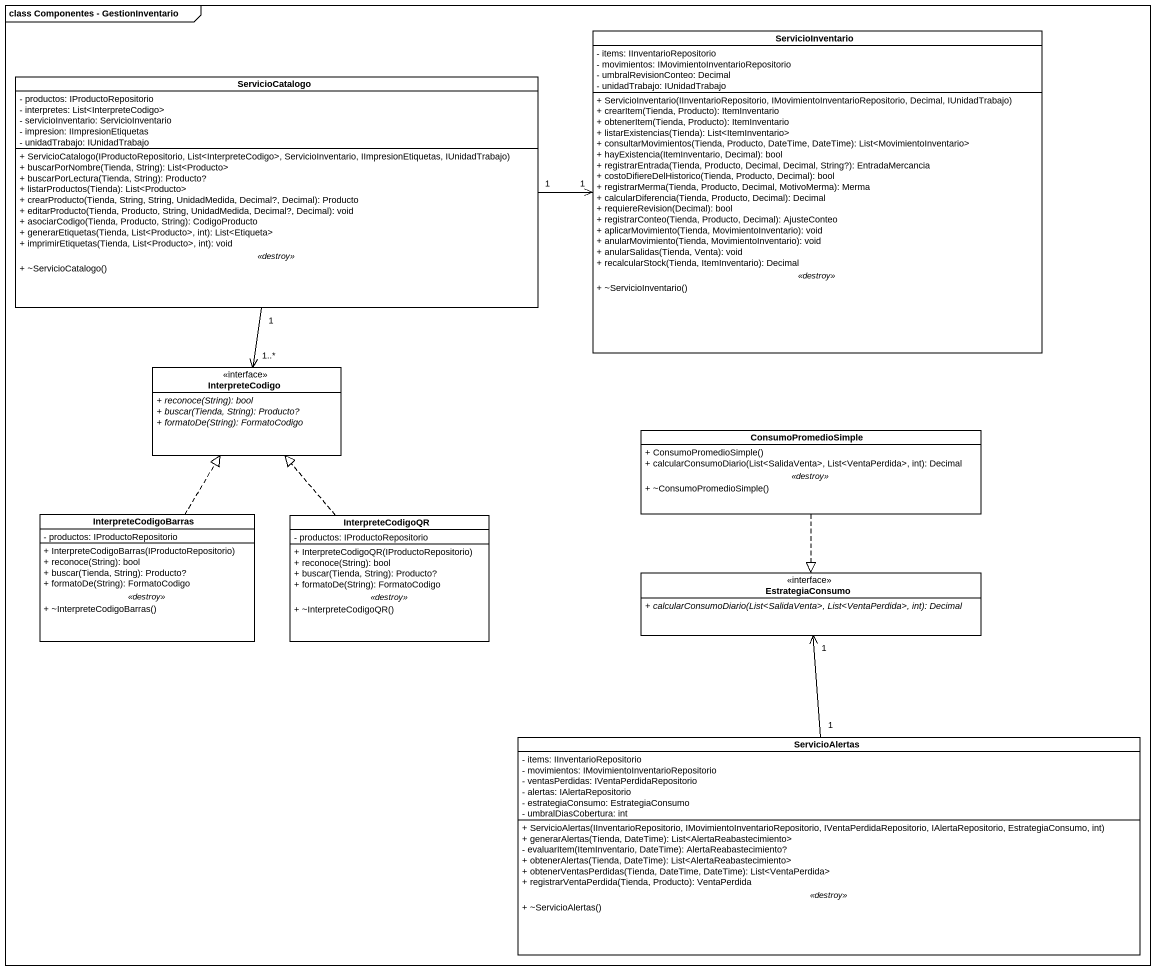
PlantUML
@startuml
mainframe class Componentes - GestionInventario
hide circle
hide empty members
skinparam classAttributeIconSize 0
class ServicioInventario {
  - items: IInventarioRepositorio
  - movimientos: IMovimientoInventarioRepositorio
  - umbralRevisionConteo: Decimal
  - unidadTrabajo: IUnidadTrabajo
  --
  + ServicioInventario(IInventarioRepositorio, IMovimientoInventarioRepositorio, Decimal, IUnidadTrabajo)
  + crearItem(Tienda, Producto): ItemInventario
  + obtenerItem(Tienda, Producto): ItemInventario
  + listarExistencias(Tienda): List<ItemInventario>
  + consultarMovimientos(Tienda, Producto, DateTime, DateTime): List<MovimientoInventario>
  + hayExistencia(ItemInventario, Decimal): bool
  + registrarEntrada(Tienda, Producto, Decimal, Decimal, String?): EntradaMercancia
  + costoDifiereDelHistorico(Tienda, Producto, Decimal): bool
  + registrarMerma(Tienda, Producto, Decimal, MotivoMerma): Merma
  + calcularDiferencia(Tienda, Producto, Decimal): Decimal
  + requiereRevision(Decimal): bool
  + registrarConteo(Tienda, Producto, Decimal): AjusteConteo
  + aplicarMovimiento(Tienda, MovimientoInventario): void
  + anularMovimiento(Tienda, MovimientoInventario): void
  + anularSalidas(Tienda, Venta): void
  + recalcularStock(Tienda, ItemInventario): Decimal
  .. <<destroy>> ..
  + ~ServicioInventario()
}
class ServicioCatalogo {
  - productos: IProductoRepositorio
  - interpretes: List<InterpreteCodigo>
  - servicioInventario: ServicioInventario
  - impresion: IImpresionEtiquetas
  - unidadTrabajo: IUnidadTrabajo
  --
  + ServicioCatalogo(IProductoRepositorio, List<InterpreteCodigo>, ServicioInventario, IImpresionEtiquetas, IUnidadTrabajo)
  + buscarPorNombre(Tienda, String): List<Producto>
  + buscarPorLectura(Tienda, String): Producto?
  + listarProductos(Tienda): List<Producto>
  + crearProducto(Tienda, String, String, UnidadMedida, Decimal?, Decimal): Producto
  + editarProducto(Tienda, Producto, String, UnidadMedida, Decimal?, Decimal): void
  + asociarCodigo(Tienda, Producto, String): CodigoProducto
  + generarEtiquetas(Tienda, List<Producto>, int): List<Etiqueta>
  + imprimirEtiquetas(Tienda, List<Producto>, int): void
  .. <<destroy>> ..
  + ~ServicioCatalogo()
}
interface InterpreteCodigo {
  {abstract} + reconoce(String): bool
  {abstract} + buscar(Tienda, String): Producto?
  {abstract} + formatoDe(String): FormatoCodigo
}
class ConsumoPromedioSimple {
  + ConsumoPromedioSimple()
  + calcularConsumoDiario(List<SalidaVenta>, List<VentaPerdida>, int): Decimal
  .. <<destroy>> ..
  + ~ConsumoPromedioSimple()
}
class InterpreteCodigoBarras {
  - productos: IProductoRepositorio
  --
  + InterpreteCodigoBarras(IProductoRepositorio)
  + reconoce(String): bool
  + buscar(Tienda, String): Producto?
  + formatoDe(String): FormatoCodigo
  .. <<destroy>> ..
  + ~InterpreteCodigoBarras()
}
class InterpreteCodigoQR {
  - productos: IProductoRepositorio
  --
  + InterpreteCodigoQR(IProductoRepositorio)
  + reconoce(String): bool
  + buscar(Tienda, String): Producto?
  + formatoDe(String): FormatoCodigo
  .. <<destroy>> ..
  + ~InterpreteCodigoQR()
}
interface EstrategiaConsumo {
  {abstract} + calcularConsumoDiario(List<SalidaVenta>, List<VentaPerdida>, int): Decimal
}
class ServicioAlertas {
  - items: IInventarioRepositorio
  - movimientos: IMovimientoInventarioRepositorio
  - ventasPerdidas: IVentaPerdidaRepositorio
  - alertas: IAlertaRepositorio
  - estrategiaConsumo: EstrategiaConsumo
  - umbralDiasCobertura: int
  --
  + ServicioAlertas(IInventarioRepositorio, IMovimientoInventarioRepositorio, IVentaPerdidaRepositorio, IAlertaRepositorio, EstrategiaConsumo, int)
  + generarAlertas(Tienda, DateTime): List<AlertaReabastecimiento>
  - evaluarItem(ItemInventario, DateTime): AlertaReabastecimiento?
  + obtenerAlertas(Tienda, DateTime): List<AlertaReabastecimiento>
  + obtenerVentasPerdidas(Tienda, DateTime, DateTime): List<VentaPerdida>
  + registrarVentaPerdida(Tienda, Producto): VentaPerdida
  .. <<destroy>> ..
  + ~ServicioAlertas()
}
ServicioCatalogo "1" -right-> "1" ServicioInventario
ServicioCatalogo "1" --> "1..*" InterpreteCodigo
ConsumoPromedioSimple ..|> EstrategiaConsumo
InterpreteCodigoBarras .up.|> InterpreteCodigo
InterpreteCodigoQR .up.|> InterpreteCodigo
ServicioAlertas "1" -up-> "1" EstrategiaConsumo
@enduml
